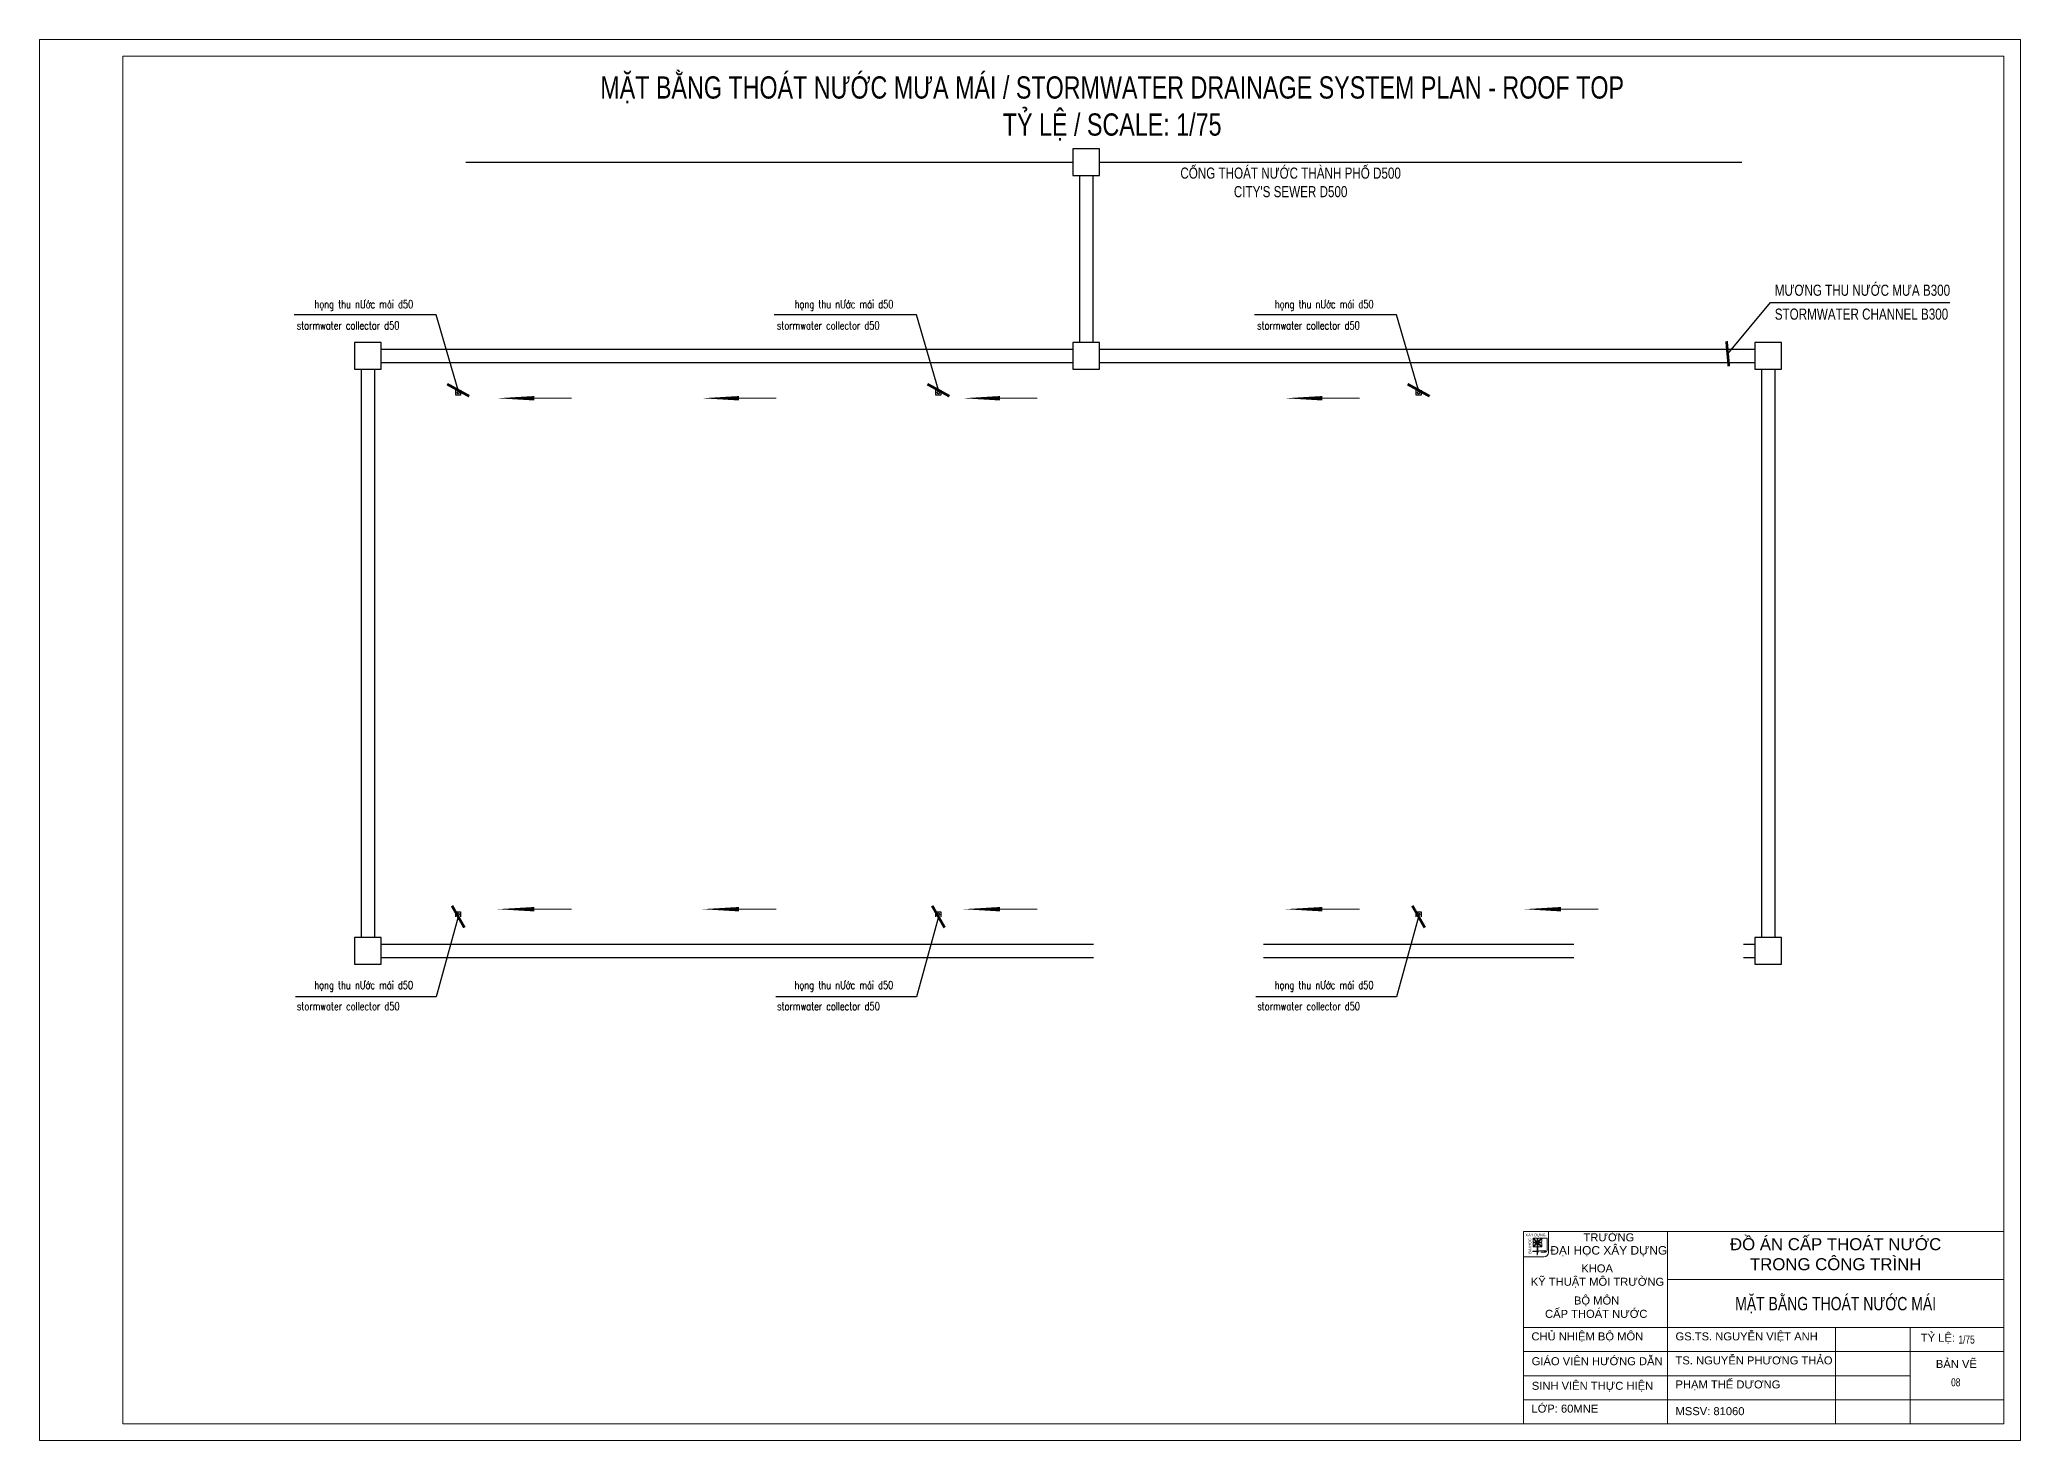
# Model space of a CAD drawing. Header units: millimetres. Extents: x -819040 to 60987, y -269988 to 131461.
# Drawn here: x 6088 to 50638, y -44067 to -12567 of the extents above; entities that cross this region are included whole.
import ezdxf
from ezdxf.enums import TextEntityAlignment as Align

# ---------------------------------------------------------------- set-up
doc = ezdxf.new("R2010")
doc.units = ezdxf.units.MM
doc.layers.get('0').update_dxf_attribs({"lineweight": 9})
for name, color, linetype, lineweight in [('GHI CHU', 51, 'Continuous', 9), ('GHI CHU @ 50', 51, 'Continuous', 9), ('KHUNG GIAY-A2', 7, 'Continuous', 9), ('KHUNG TEN', 7, 'Continuous', 9), ('THOAT MUA-CONTINOUS', 3, 'Continuous', 30), ('THOAT XI-CONTINOUS', 6, 'Continuous', 30)]:
    doc.layers.add(name, color=color, linetype=linetype, lineweight=lineweight)
doc.styles.add('$0$ISOCP', font='isocp.shx')
doc.styles.add('$0$VNSIMLI', font='vnsimli.shx', dxfattribs={"width": 0.75})
doc.styles.add('ARIANH', font='VnArialH.TTF')
doc.styles.get("Standard").update_dxf_attribs({"font": 'arial.ttf', "width": 0.75})
doc.styles.add('TCVN-10', font='arial.ttf', dxfattribs={"width": 0.75, "height": 10})
doc.styles.add('TCVN-5', font='arial.ttf', dxfattribs={"width": 0.75, "height": 5})
doc.dimstyles.new('$0$100x2nn', dxfattribs={"dimscale": 2, "dimtxt": 180, "dimasz": 80, "dimexe": 80, "dimexo": 0, "dimgap": 30, "dimtad": 1, "dimdec": 0, "dimzin": 0, "dimdsep": 46, "dimtxsty": '$0$ISOCP', "dimblk1": '$0$_ArchTick', "dimblk2": '$0$_ArchTick', "dimsah": 1, "dimcen": 0.09, "dimdle": 80, "dimclrd": 8, "dimclre": 8, "dimclrt": 7, "dimadec": 0, "dimazin": 0, "dimtfac": 1, "dimtdec": 0, "dimtmove": 2, "dimatfit": 3, "dimldrblk": '$0$_ArchTick', "dimfxl": 80, "dimtolj": 1, "dimtzin": 0, "dimarcsym": 0})

# ---------------------------------------------------------------- blocks, each defined once
blk = doc.blocks.new('*U281')
at = {"layer": 'KHUNG TEN'}
for p, q in [((0, 2880), (-7200, 2880)), ((-7200, 0), (-7200, 2880)), ((-6824, 2880), (-7200, 2880)), ((-7200, 2503), (-7200, 2880)), ((-7056, 2782), (-7005, 2782)), ((-7056, 2777), (-7056, 2782)), ((-7056, 2782), (-7005, 2782)), ((-7056, 2778), (-7056, 2782)), ((-7056, 2782), (-7005, 2782)), ((-7056, 2777), (-7056, 2782)), ((-7056, 2781), (-7006, 2781)), ((-7056, 2777), (-7056, 2781)), ((-7056, 2778), (-6997, 2720)), ((-7055, 2732), (-7056, 2778)), ((-7056, 2777), (-6998, 2719)), ((-7056, 2731), (-7056, 2777)), ((-7056, 2777), (-6998, 2719)), ((-7056, 2731), (-7056, 2777)), ((-7056, 2777), (-6998, 2719)), ((-7056, 2731), (-7056, 2777)), ((-7056, 2655), (-6998, 2714)), ((-7056, 2656), (-6997, 2714)), ((-7056, 2656), (-6998, 2714)), ((-7056, 2655), (-6998, 2713)), ((-7055, 2703), (-7056, 2656)), ((-7056, 2702), (-7056, 2655)), ((-7056, 2702), (-7056, 2655)), ((-7056, 2702), (-7056, 2656)), ((-7052, 2782), (-6994, 2724)), ((-7052, 2782), (-6994, 2724)), ((-7052, 2781), (-6994, 2723)), ((-7052, 2651), (-6994, 2709)), ((-7052, 2651), (-6994, 2709)), ((-7052, 2651), (-6994, 2709)), ((-7051, 2782), (-6993, 2724)), ((-7051, 2720), (-7044, 2716)), ((-7051, 2712), (-7044, 2716)), ((-7051, 2652), (-6993, 2710)), ((-7050, 2721), (-7044, 2716)), ((-7050, 2721), (-7043, 2717)), ((-7050, 2721), (-7044, 2716)), ((-7050, 2713), (-7043, 2717)), ((-7050, 2712), (-7044, 2716)), ((-7050, 2712), (-7044, 2716)), ((-6998, 2719), (-7049, 2719)), ((-6997, 2720), (-7048, 2720)), ((-6998, 2719), (-7048, 2719)), ((-6998, 2719), (-7048, 2719)), ((-6998, 2714), (-7048, 2714)), ((-6998, 2714), (-7048, 2714)), ((-6998, 2713), (-7048, 2713)), ((-6997, 2714), (-7047, 2714)), ((-6995, 2774), (-6991, 2769)), ((-6995, 2774), (-6991, 2769)), ((-6994, 2775), (-6990, 2770)), ((-6994, 2774), (-6991, 2769)), ((-6994, 2724), (-6994, 2770)), ((-6994, 2723), (-6994, 2770)), ((-6994, 2724), (-6994, 2770)), ((-6994, 2529), (-6994, 2709)), ((-6994, 2529), (-6994, 2709)), ((-6994, 2529), (-6994, 2709)), ((-6993, 2724), (-6993, 2771)), ((-6993, 2530), (-6993, 2710)), ((-6987, 2774), (-6991, 2769)), ((-6988, 2774), (-6991, 2769)), ((-6987, 2774), (-6991, 2769)), ((-6987, 2775), (-6990, 2770)), ((-6930, 2782), (-6988, 2724)), ((-6930, 2782), (-6988, 2724)), ((-6930, 2781), (-6988, 2723)), ((-6988, 2724), (-6988, 2770)), ((-6988, 2723), (-6988, 2770)), ((-6988, 2724), (-6988, 2770)), ((-6930, 2651), (-6988, 2709)), ((-6988, 2560), (-6988, 2709)), ((-6930, 2651), (-6988, 2709)), ((-6988, 2560), (-6988, 2709)), ((-6930, 2651), (-6988, 2709)), ((-6988, 2560), (-6988, 2709)), ((-6929, 2782), (-6987, 2724)), ((-6987, 2724), (-6987, 2771)), ((-6929, 2652), (-6987, 2710)), ((-6987, 2561), (-6987, 2710)), ((-6926, 2777), (-6984, 2719)), ((-6926, 2777), (-6984, 2719)), ((-6925, 2777), (-6984, 2719)), ((-6984, 2719), (-6937, 2719)), ((-6984, 2719), (-6938, 2719)), ((-6984, 2719), (-6937, 2719)), ((-6926, 2655), (-6984, 2714)), ((-6984, 2714), (-6937, 2714)), ((-6925, 2656), (-6984, 2714)), ((-6984, 2714), (-6937, 2714)), ((-6926, 2655), (-6984, 2713)), ((-6984, 2713), (-6938, 2713)), ((-6925, 2778), (-6983, 2720)), ((-6983, 2720), (-6937, 2720)), ((-6925, 2656), (-6983, 2714)), ((-6983, 2714), (-6937, 2714)), ((-6977, 2781), (-6847, 2781)), ((-6976, 2782), (-6847, 2782)), ((-6976, 2782), (-6846, 2782)), ((-6976, 2782), (-6847, 2782)), ((-6934, 2720), (-6938, 2716)), ((-6934, 2720), (-6938, 2716)), ((-6933, 2720), (-6938, 2717)), ((-6938, 2717), (-6933, 2713)), ((-6938, 2716), (-6934, 2713)), ((-6938, 2716), (-6934, 2713)), ((-6933, 2721), (-6937, 2717)), ((-6937, 2717), (-6933, 2714)), ((-6926, 2777), (-6926, 2782)), ((-6926, 2777), (-6926, 2781)), ((-6926, 2731), (-6926, 2777)), ((-6926, 2731), (-6926, 2777)), ((-6926, 2702), (-6926, 2655)), ((-6926, 2702), (-6926, 2655)), ((-6925, 2778), (-6925, 2782)), ((-6925, 2777), (-6925, 2782)), ((-6925, 2732), (-6925, 2778)), ((-6925, 2731), (-6925, 2777)), ((-6925, 2703), (-6925, 2656)), ((-6925, 2702), (-6925, 2656)), ((-6847, 2782), (-6847, 2595)), ((-6847, 2782), (-6847, 2595)), ((-6847, 2781), (-6847, 2595)), ((-6846, 2782), (-6846, 2596)), ((-6824, 2880), (-6824, 2570)), ((-5040, 0), (-5040, 2880)), ((0, 2160), (0, 2880)), ((-6890, 2503), (-7200, 2503)), ((-6994, 2589), (-7058, 2589)), ((-7058, 2582), (-7058, 2589)), ((-6994, 2589), (-7058, 2589)), ((-7058, 2583), (-7058, 2589)), ((-6994, 2588), (-7058, 2588)), ((-7058, 2582), (-7058, 2588)), ((-6994, 2583), (-7058, 2583)), ((-6994, 2582), (-7058, 2582)), ((-6994, 2582), (-7058, 2582)), ((-6993, 2589), (-7057, 2589)), ((-7057, 2583), (-7057, 2589)), ((-6993, 2583), (-7057, 2583)), ((-7056, 2656), (-7056, 2652)), ((-7056, 2656), (-7056, 2651)), ((-7056, 2655), (-7056, 2651)), ((-7056, 2655), (-7056, 2651)), ((-7056, 2652), (-7005, 2652)), ((-7056, 2651), (-7005, 2651)), ((-7056, 2651), (-7006, 2651)), ((-7056, 2651), (-7005, 2651)), ((-6994, 2657), (-6991, 2661)), ((-6994, 2657), (-6991, 2661)), ((-6994, 2657), (-6991, 2660)), ((-6985, 2574), (-6994, 2529)), ((-6986, 2574), (-6994, 2529)), ((-6985, 2574), (-6994, 2529)), ((-6993, 2658), (-6990, 2661)), ((-6985, 2575), (-6993, 2530)), ((-6991, 2661), (-6985, 2655)), ((-6991, 2661), (-6985, 2655)), ((-6991, 2660), (-6986, 2655)), ((-6990, 2661), (-6985, 2656)), ((-6977, 2651), (-6926, 2651)), ((-6976, 2652), (-6925, 2652)), ((-6976, 2651), (-6926, 2651)), ((-6976, 2651), (-6925, 2651)), ((-6865, 2591), (-6960, 2591)), ((-6865, 2591), (-6960, 2591)), ((-6864, 2592), (-6959, 2592)), ((-6865, 2591), (-6959, 2591)), ((-6888, 2575), (-6942, 2571)), ((-6888, 2575), (-6942, 2571)), ((-6888, 2575), (-6942, 2571)), ((-6872, 2571), (-6942, 2571)), ((-6872, 2571), (-6942, 2571)), ((-6872, 2571), (-6942, 2571)), ((-6887, 2576), (-6941, 2571)), ((-6871, 2571), (-6941, 2571)), ((-6926, 2655), (-6926, 2651)), ((-6926, 2655), (-6926, 2651)), ((-6925, 2656), (-6925, 2652)), ((-6925, 2656), (-6925, 2651)), ((0, 2160), (-5040, 2160)), ((0, 1440), (0, 2160)), ((-7200, 1440), (0, 1440)), ((-2520, 0), (-2520, 1440)), ((-1401, 0), (-1401, 1440)), ((0, 1080), (0, 1440)), ((-7200, 1080), (0, 1080)), ((0, 360), (0, 1080)), ((-7200, 720), (-1401, 720)), ((-7200, 360), (0, 360)), ((0, 0), (0, 360)), ((-5040, 0), (-7200, 0)), ((-2520, 0), (-5040, 0)), ((-1440, 0), (-2520, 0)), ((0, 0), (-1440, 0))]:
    blk.add_line(p, q, dxfattribs=at)
for points in [[(0, 0), (0, 1440), (-7200, 1440), (-7200, 0)], [(-7200, 0), (0, 0)]]:
    blk.add_lwpolyline(points, dxfattribs=at)
for centre, radius, start, end in [((-7044, 2731), 12.7, 182.09, 237.073), ((-7044, 2731), 12.7, 182.09, 237.073), ((-7043, 2731), 12.7, 182.09, 237.073), ((-7045, 2702), 11.7, 117.544, 179.9029), ((-7045, 2702), 11.7, 117.544, 179.9029), ((-7044, 2702), 11.7, 117.544, 179.9029), ((-7043, 2732), 12.7, 182.09, 237.073), ((-7044, 2703), 11.7, 117.544, 179.9029), ((-7006, 2770), 11.7, 0.049, 89.951), ((-7005, 2770), 11.7, 0.049, 89.951), ((-7005, 2771), 11.7, 0.049, 89.951), ((-7005, 2770), 11.7, 0.049, 89.951), ((-6976, 2770), 11.7, 90.049, 179.951), ((-6976, 2770), 11.7, 90.049, 179.951), ((-6977, 2770), 11.7, 90.049, 179.951), ((-6976, 2771), 11.7, 90.049, 179.951), ((-6938, 2731), 11.7, 270.0009, 359.9029), ((-6938, 2702), 11.7, 0.0971, 89.9991), ((-6937, 2732), 11.7, 270.0009, 359.9029), ((-6937, 2731), 11.7, 270.0009, 359.9029), ((-6937, 2731), 11.7, 270.0009, 359.9029), ((-6937, 2702), 11.7, 0.0971, 89.9991), ((-6937, 2703), 11.7, 0.0971, 89.9991), ((-6937, 2702), 11.7, 0.0971, 89.9991), ((-7006, 2663), 11.7, 270.049, 359.951), ((-7005, 2663), 11.7, 270.049, 359.951), ((-7005, 2664), 11.7, 270.049, 359.951), ((-7005, 2663), 11.7, 270.049, 359.951), ((-6976, 2663), 11.7, 180.049, 269.951), ((-6977, 2663), 11.7, 180.049, 269.951), ((-6976, 2663), 11.7, 180.049, 269.951), ((-6976, 2664), 11.7, 180.049, 269.951), ((-6960, 2563), 28.3, 89.9871, 156.3994), ((-6959, 2564), 28.3, 89.9871, 156.3994), ((-6960, 2563), 28.3, 89.9871, 156.3994), ((-6959, 2563), 28.3, 89.9871, 156.3994), ((-6890, 2569), 65.9, 270, 0), ((-6888, 2600), 24.5, 270, 339.999), ((-6888, 2599), 24.5, 270, 339.999), ((-6888, 2600), 24.5, 270, 339.999), ((-6887, 2600), 24.5, 270, 339.999), ((-6872, 2595), 24.7, 270, 0), ((-6872, 2595), 24.7, 270, 0), ((-6872, 2595), 24.7, 270, 0), ((-6871, 2596), 24.7, 270, 0)]:
    blk.add_arc(centre, radius, start, end, dxfattribs=at)
at = {"layer": 'KHUNG TEN', "style": 'ARIANH'}
for s, p in [('x   y dùng', (-7171, 2810)), ('¢', (-7128, 2809))]:
    blk.add_text(s, height=39, dxfattribs=at).set_placement(p)
blk.add_text('®¹i häc', height=39, rotation=90, dxfattribs=at).set_placement((-7085, 2551))
for s, insert, char_height, width, attachment_point in [('{\\fArial|b0|i0|c0|p34;ĐẠI HỌC XÂY DỰNG}', (-6798, 2663), 128, 7638.54, 1), ('{\\fArial|b0|i0|c0|p34;TRƯỜNG}', (-6301, 2854), 120, 7638.54, 1), ('{\\fArial|b0|i0|c0|p34;ĐỒ ÁN CẤP THOÁT NƯỚC\\PTRONG CÔNG TRÌNH}', (-2520, 2540), 180, 5040, 5), ('\\pi796.03087;{\\fArial|b0|i0|c0|p34;KHOA\\P\\pi38.66388;KỸ THUẬT MÔI TRƯỜNG }', (-7130, 2388), 120, 2055.12, 1), ('\\pi657.88068;{\\fArial|b0|i0|c0|p34;BỘ MÔN \\P\\pi224.82474;CẤP THOÁT NƯỚC}', (-7102, 1907), 120, 1969.62, 1), ('{\\fArial|b0|i0|c0|p34;CHỦ NHIỆM BỘ MÔN}', (-7081, 1369), 120, 2368.22, 1), ('{\\fArial|b0|i0|c0|p34;GS.TS. NGUYỄN VIỆT ANH}', (-4921, 1369), 120, 2368.22, 1), ('{\\fArial|b0|i0|c0|p34;TỶ LỆ:}', (-1243, 1348), 120, 1287.18, 1), ('{\\fArial|b0|i0|c0|p34;GIÁO VIÊN HƯỚNG DẪN}', (-7078, 997), 120, 2368.22, 1), ('{\\fArial|b0|i0|c0|p34;TS. NGUYỄN PHƯƠNG THẢO}', (-4921, 1009), 120, 2537.36, 1), ('{\\fArial|b0|i0|c0|p34;BẢN VẼ }', (-1017, 956), 120, 1287.18, 1), ('{\\fArial|b0|i0|c0|p34;SINH VIÊN THỰC HIỆN}', (-7076, 628), 120, 2368.22, 1), ('{\\fArial|b0|i0|c0|p34;PHẠM THẾ DƯƠNG}', (-4921, 649), 120, 2368.22, 1), ('L{\\fArial|b0|i0|c0|p34;Ớ}P: 60MNE', (-7081, 286), 120, 2368.22, 1), ('MSSV: 81060', (-4921, 248), 120, 2368.22, 1)]:
    blk.add_mtext(s, dxfattribs=dict(at, insert=insert, char_height=char_height, width=width, attachment_point=attachment_point))
at = {"layer": 'KHUNG TEN', "width": 0.75}
blk.add_attdef('TEN_BAN_VE', text='', height=200, dxfattribs=at).set_placement((-2520, 1800), align=Align.MIDDLE_CENTER)
at = {"layer": 'KHUNG TEN', "style": 'TCVN-10', "width": 0.75}
for tag, p in [('TY_LE', (-679, 1201)), ('STT', (-789, 561)), ('NGAY_HOAN_THANH', (-1271, 121))]:
    blk.add_attdef(tag, p, '', height=120, dxfattribs=at)
blk = doc.blocks.new('$0$_ArchTick')
at = {"color": 0, "linetype": 'ByBlock', "const_width": 0.15}
blk.add_lwpolyline([(-0.5, -0.5), (0.5, 0.5)], dxfattribs=at)
blk = doc.blocks.new('ong_dung_thoat_nuoc_mua')
at = {"layer": 'THOAT MUA-CONTINOUS'}
blk.add_circle((0, 0), 25, dxfattribs=at)

msp = doc.modelspace()

# ---------------------------------------------------------------- linework, layer by layer
at = {"layer": 'GHI CHU'}
for points in [[(17213.8, -20631.6, 100, 0, 0), (16378.2, -20631.6, 0, 0, 0)], [(21819, -20631.6, 100, 0, 0), (20983.4, -20631.6, 0, 0, 0)], [(27691.2, -20631.6, 100, 0, 0), (26855.6, -20631.6, 0, 0, 0)], [(34937.5, -20631.6, 100, 0, 0), (34101.9, -20631.6, 0, 0, 0)], [(17213.8, -32121.6, 100, 0, 0), (16378.2, -32121.6, 0, 0, 0)], [(21819, -32121.6, 100, 0, 0), (20983.4, -32121.6, 0, 0, 0)], [(27691.2, -32121.6, 100, 0, 0), (26855.6, -32121.6, 0, 0, 0)], [(34937.5, -32121.6, 100, 0, 0), (34101.9, -32121.6, 0, 0, 0)], [(40308.1, -32121.6, 100, 0, 0), (39472.5, -32121.6, 0, 0, 0)]]:
    msp.add_lwpolyline(points, format="xyseb", dxfattribs=at)
for points in [[(18049.4, -20631.6), (17213.8, -20631.6)], [(22654.6, -20631.6), (21819, -20631.6)], [(28526.8, -20631.6), (27691.2, -20631.6)], [(35773.1, -20631.6), (34937.5, -20631.6)], [(18049.4, -32121.6), (17213.8, -32121.6)], [(22654.6, -32121.6), (21819, -32121.6)], [(28526.8, -32121.6), (27691.2, -32121.6)], [(35773.1, -32121.6), (34937.5, -32121.6)], [(41143.7, -32121.6), (40308.1, -32121.6)]]:
    msp.add_lwpolyline(points, dxfattribs=at)
at = {"layer": 'KHUNG GIAY-A2'}
for points in [[(6087.7, -44066.5), (50637.7, -44066.5), (50637.7, -12566.5), (6087.7, -12566.5)], [(7962.7, -43691.5), (50262.7, -43691.5), (50262.7, -12941.5), (7962.7, -12941.5)]]:
    msp.add_lwpolyline(points, close=True, dxfattribs=at)
at = {"layer": 'THOAT MUA-CONTINOUS'}
for p, q in [((29479.1, -15619.9), (29479.1, -19379.9)), ((29779.1, -15619.9), (29779.1, -19379.9)), ((13767.4, -19529.9), (29329.1, -19529.9)), ((29929.1, -19529.9), (44662.4, -19529.9)), ((13317.4, -19979.9), (13317.4, -32759.9)), ((13617.4, -19979.9), (13617.4, -32759.9)), ((13767.4, -19829.9), (29329.1, -19829.9)), ((29929.1, -19829.9), (44662.4, -19829.9)), ((44812.4, -19979.9), (44812.4, -32759.9)), ((45112.4, -19979.9), (45112.4, -32759.9)), ((13767.4, -32909.9), (29792.4, -32909.9)), ((33612.4, -32909.9), (40592.4, -32909.9)), ((44412.4, -32909.9), (44662.4, -32909.9)), ((13767.4, -33209.9), (29792.4, -33209.9)), ((33612.4, -33209.9), (40592.4, -33209.9)), ((44412.4, -33209.9), (44662.4, -33209.9))]:
    msp.add_line(p, q, dxfattribs=at)
for points in [[(29329.1, -15019.9), (29329.1, -15619.9), (29929.1, -15619.9), (29929.1, -15019.9)], [(13167.4, -19379.9), (13167.4, -19979.9), (13767.4, -19979.9), (13767.4, -19379.9)], [(29329.1, -19379.9), (29329.1, -19979.9), (29929.1, -19979.9), (29929.1, -19379.9)], [(44662.4, -19379.9), (44662.4, -19979.9), (45262.4, -19979.9), (45262.4, -19379.9)], [(13167.4, -32759.9), (13167.4, -33359.9), (13767.4, -33359.9), (13767.4, -32759.9)], [(44662.4, -32759.9), (44662.4, -33359.9), (45262.4, -33359.9), (45262.4, -32759.9)]]:
    msp.add_lwpolyline(points, close=True, dxfattribs=at)
for points in [[(15557.4, -20449.9), (15557.4, -20559.9), (15447.4, -20559.9), (15447.4, -20449.9)], [(26357.4, -20449.9), (26357.4, -20559.9), (26247.4, -20559.9), (26247.4, -20449.9)], [(37157.4, -20449.9), (37157.4, -20559.9), (37047.4, -20559.9), (37047.4, -20449.9)], [(15447.4, -32289.9), (15447.4, -32179.9), (15557.4, -32179.9), (15557.4, -32289.9)], [(26247.4, -32289.9), (26247.4, -32179.9), (26357.4, -32179.9), (26357.4, -32289.9)], [(37047.4, -32289.9), (37047.4, -32179.9), (37157.4, -32179.9), (37157.4, -32289.9)]]:
    msp.add_lwpolyline(points, dxfattribs=at)
at = {"layer": 'THOAT XI-CONTINOUS', "linetype": 'ByBlock'}
for p, q in [((15676.6, -15319.9), (29329.1, -15319.9)), ((29929.1, -15319.9), (44376.1, -15319.9))]:
    msp.add_line(p, q, dxfattribs=at)

# ---------------------------------------------------------------- block references
at = {"layer": 'GHI CHU', "xscale": 1.5, "yscale": 1.5, "zscale": 1.5}
msp.add_blockref('*U281', (50262.7, -43691.5), dxfattribs=at).add_auto_attribs({'TY_LE': '1/75', 'STT': '08', 'TEN_BAN_VE': 'MẶT BẰNG THOÁT NƯỚC MÁI'})
at = {"layer": 'THOAT MUA-CONTINOUS'}
for p in [(15502.4, -20504.9), (26302.4, -20504.9), (37102.4, -20504.9), (15502.4, -32234.9), (26302.4, -32234.9), (37102.4, -32234.9)]:
    msp.add_blockref('ong_dung_thoat_nuoc_mua', p, dxfattribs=at)

# ---------------------------------------------------------------- texts
at = {"layer": 'GHI CHU', "style": '$0$VNSIMLI', "width": 0.75}
for s, p in [('häng thu n¦íc m¸i d50', (12269.5, -18605.4)), ('häng thu n¦íc m¸i d50', (23069.5, -18605.4)), ('häng thu n¦íc m¸i d50', (33869.5, -18605.4)), ('stormwater collector d50', (11871.1, -19082.6)), ('stormwater collector d50', (22671.1, -19082.6)), ('stormwater collector d50', (33471.1, -19082.6)), ('häng thu n¦íc m¸i d50', (12266.4, -33916.1)), ('häng thu n¦íc m¸i d50', (23066.4, -33916.1)), ('häng thu n¦íc m¸i d50', (33866.4, -33916.1)), ('stormwater collector d50', (11875.9, -34393.3)), ('stormwater collector d50', (22675.9, -34393.3)), ('stormwater collector d50', (33475.9, -34393.3))]:
    msp.add_text(s, height=180, dxfattribs=at).set_placement(p)
at = {"layer": 'GHI CHU', "insert": (30331.7, -15443.5), "char_height": 250, "attachment_point": 1}
msp.add_mtext_dynamic_manual_height_columns("\\pi1413.34108;CỐNG THOÁT NƯỚC THÀNH PHỐ D500\\P\\pi2616.4874;CITY'S SEWER D500", width=7761.027, gutter_width=301.5, heights=[819.1], dxfattribs=at)
at = {"layer": 'GHI CHU @ 50', "style": 'TCVN-5', "width": 0.75}
for s, p in [('MƯƠNG THU NƯỚC MƯA B300', (45113.8, -18327.1)), ('STORMWATER CHANNEL B300', (45113.8, -18864.5))]:
    msp.add_text(s, height=250, dxfattribs=at).set_placement(p)
at = {"layer": 'GHI CHU @ 50', "insert": (30210.7, -14114.3), "char_height": 500, "attachment_point": 5, "style": 'TCVN-10'}
msp.add_mtext_dynamic_manual_height_columns('MẶT BẰNG THOÁT NƯỚC MƯA MÁI / STORMWATER DRAINAGE SYSTEM PLAN - ROOF TOP\\PTỶ LỆ / SCALE: 1/75', width=28064.877, gutter_width=2500, heights=[0], dxfattribs=at)

# ---------------------------------------------------------------- leaders
at = {"layer": 'GHI CHU', "linetype": 'Continuous'}
for points in [[(44054.8, -19629.9), (45018.7, -18477.3), (49054.3, -18477.3)], [(15502.4, -20449.9), (15009.5, -18755.5), (11809.7, -18755.5)], [(26302.4, -20449.9), (25809.5, -18755.5), (22609.7, -18755.5)], [(37102.4, -20449.9), (36609.5, -18755.5), (33409.7, -18755.5)], [(15502.4, -32289.9), (15009.5, -34088.6), (11844.9, -34088.6)], [(26302.4, -32289.9), (25809.5, -34088.6), (22644.9, -34088.6)], [(37102.4, -32289.9), (36609.5, -34088.6), (33444.9, -34088.6)]]:
    msp.add_leader(points, dimstyle='$0$100x2nn', override={"dimasz": 200, "dimtad": 0}, dxfattribs=at)

doc.saveas('drawing.dxf')
